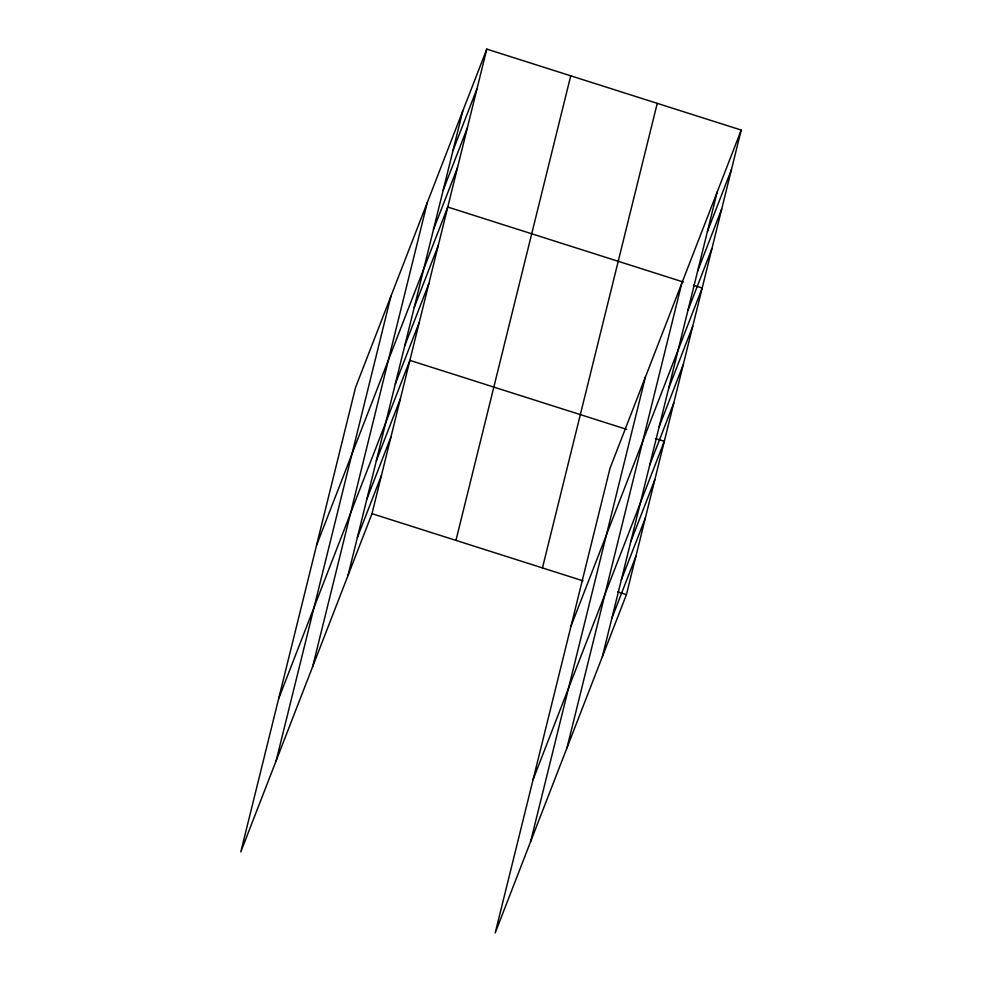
<?xml version="1.0" encoding="UTF-8"?>
<svg xmlns="http://www.w3.org/2000/svg" width="982" height="982" viewBox="0 0 982 982"><rect width="100%" height="100%" fill="white"/><g stroke="black" fill="none" stroke-linecap="round" stroke-linejoin="round"><path stroke-width="1.47" d="M276.151 760.768L390.946 296.196M312.595 666.827L427.379 202.255M347.947 575.661L462.743 111.089M486.79 49.1L355.582 387.362L240.786 851.934L371.994 513.672L486.79 49.1L741.214 130.066L626.418 594.638L495.21 932.9L610.006 468.328L741.214 130.066M455.955 540.395L570.738 75.823M542.457 567.915L657.253 103.343M530.575 841.734L645.37 377.149M567.007 747.793L681.803 283.221M602.371 656.627L717.167 192.055M452.984 150.577L477.031 88.589M443.226 190.066L467.272 128.077M433.467 229.555L457.514 167.566M316.548 545.317L447.755 207.055L683.362 282.03M414.244 307.366L438.291 245.377M404.768 345.701L428.815 283.712M395.304 384.023L419.351 322.035M278.667 698.632L409.875 360.369L626.663 429.355M376.364 460.681L400.411 398.692M366.887 499.003L390.934 437.015M357.423 537.338L381.47 475.349M707.408 231.543L731.455 169.555M697.65 271.032L721.696 209.043M687.891 310.521L711.938 248.532M570.972 626.283L702.179 288.021L693.488 285.259M668.668 388.332L692.715 326.343M659.192 426.667L683.239 364.678M649.728 464.989L673.775 403.001M533.091 779.585L664.298 441.323L655.608 438.561M630.788 541.647L654.834 479.658M621.311 579.969L645.358 517.98M611.847 618.292L635.894 556.315M371.994 513.672L582.989 580.816M617.739 591.876L626.418 594.638"/></g></svg>
